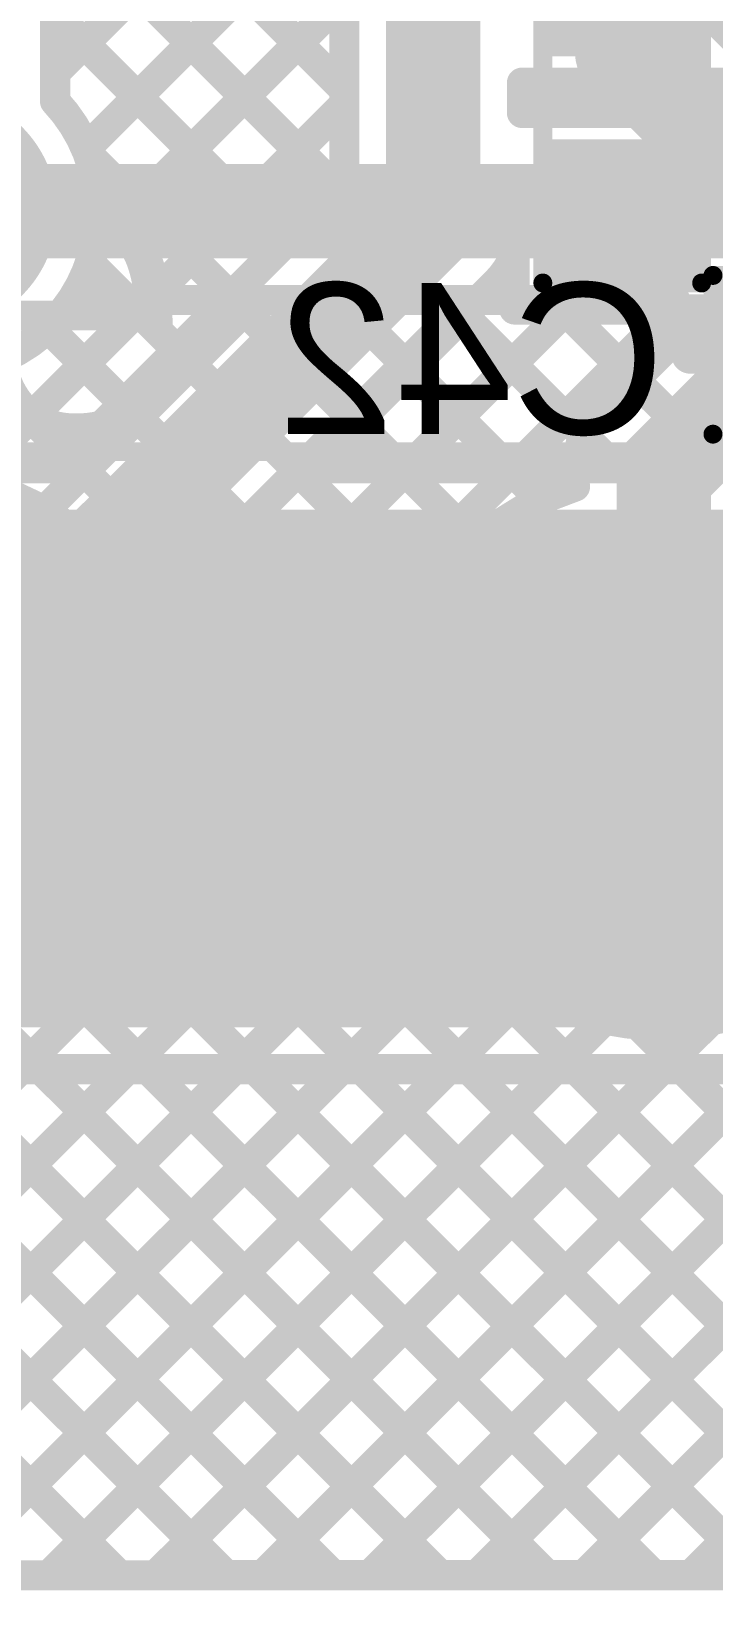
# Model space of a CAD drawing. Header units: millimetres. Extents: x 0 to 214, y 0 to 214.
# Drawn here: x 5.8458 to 6.0258, y 0.1375 to 0.5565 of the extents above; entities that cross this region are included whole.
import ezdxf

# ---------------------------------------------------------------- set-up
doc = ezdxf.new("R2010")
doc.units = ezdxf.units.MM
doc.header["$MEASUREMENT"] = 0
for name, color, linetype in [('BottomLayer', 5, 'Continuous'), ('BottomOverlay', 54, 'Continuous'), ('BottomPaste', 16, 'Continuous'), ('BottomSolder', 6, 'Continuous'), ('MultiLayer', 9, 'Continuous'), ('PadHoleLayer', 156, 'Continuous'), ('TopLayer', 1, 'Continuous'), ('TopOverlay', 2, 'Continuous'), ('TopPaste', 8, 'Continuous'), ('TopSolder', 216, 'Continuous')]:
    doc.layers.add(name, color=color, linetype=linetype)
doc.styles.add('Arial', font='', dxfattribs={"height": 0.2})
doc.styles.get('Arial').set_extended_font_data('Arial')

# ---------------------------------------------------------------- blocks, each defined once
blk = doc.blocks.new('TBP01R1_508_04BE_88')
at = {"layer": 'BottomLayer'}
h = blk.add_hatch(color=5, dxfattribs=at)
edge = h.paths.add_edge_path()
edge.add_arc((0.2, 0), 0.05906, 0, 360)
h = blk.add_hatch(color=5, dxfattribs=at)
edge = h.paths.add_edge_path()
edge.add_arc((0.4, 0), 0.05906, 0, 360)
at = {"layer": 'BottomSolder'}
h = blk.add_hatch(color=6, dxfattribs=at)
edge = h.paths.add_edge_path()
edge.add_arc((0.2, 0), 0.06306, 0, 360)
h = blk.add_hatch(color=6, dxfattribs=at)
edge = h.paths.add_edge_path()
edge.add_arc((0.4, 0), 0.06306, 0, 360)
at = {"layer": 'MultiLayer'}
h = blk.add_hatch(color=9, dxfattribs=at)
edge = h.paths.add_edge_path()
edge.add_arc((0.2, 0), 0.05906, 0, 360)
h = blk.add_hatch(color=9, dxfattribs=at)
edge = h.paths.add_edge_path()
edge.add_arc((0.4, 0), 0.05906, 0, 360)
at = {"layer": 'PadHoleLayer'}
h = blk.add_hatch(color=156, dxfattribs=at)
edge = h.paths.add_edge_path()
edge.add_arc((0.2, 0), 0.03346, 0, 360)
at = {"layer": 'TopLayer'}
h = blk.add_hatch(color=1, dxfattribs=at)
edge = h.paths.add_edge_path()
edge.add_arc((0.2, 0), 0.05906, 0, 360)
h = blk.add_hatch(color=1, dxfattribs=at)
edge = h.paths.add_edge_path()
edge.add_arc((0.4, 0), 0.05906, 0, 360)
at = {"layer": 'TopSolder'}
h = blk.add_hatch(color=216, dxfattribs=at)
edge = h.paths.add_edge_path()
edge.add_arc((0.2, 0), 0.06306, 0, 360)
h = blk.add_hatch(color=216, dxfattribs=at)
edge = h.paths.add_edge_path()
edge.add_arc((0.4, 0), 0.06306, 0, 360)
at = {"layer": 'TopOverlay', "const_width": 0.005}
blk.add_lwpolyline([(0.53126, -0.07874), (-0.3315, -0.07874)], dxfattribs=at)
blk = doc.blocks.new('RES_0603_155')
at = {"layer": 'TopLayer'}
for points in [[(-0.015, 0.0175), (-0.015, -0.0175), (-0.045, -0.0175), (-0.045, 0.0175)], [(0.045, 0.0175), (0.045, -0.0175), (0.015, -0.0175), (0.015, 0.0175)]]:
    blk.add_hatch(color=1, dxfattribs=at).paths.add_polyline_path(points)
at = {"layer": 'TopPaste'}
for points in [[(-0.015, 0.0175), (-0.015, -0.0175), (-0.045, -0.0175), (-0.045, 0.0175)], [(0.045, 0.0175), (0.045, -0.0175), (0.015, -0.0175), (0.015, 0.0175)]]:
    blk.add_hatch(color=8, dxfattribs=at).paths.add_polyline_path(points)
at = {"layer": 'TopSolder'}
for points in [[(-0.011, 0.0215), (-0.011, -0.0215), (-0.049, -0.0215), (-0.049, 0.0215)], [(0.049, 0.0215), (0.049, -0.0215), (0.011, -0.0215), (0.011, 0.0215)]]:
    blk.add_hatch(color=216, dxfattribs=at).paths.add_polyline_path(points)
at = {"layer": 'TopOverlay', "const_width": 0.005}
for points in [[(0.049, 0.021), (-0.049, 0.021)], [(-0.049, -0.021), (-0.049, 0.021)], [(0.049, -0.021), (0.049, 0.021)], [(0.049, -0.021), (-0.049, -0.021)]]:
    blk.add_lwpolyline(points, dxfattribs=at)
at = {"layer": 'TopOverlay', "const_width": 0.0025}
for points in [[(-0.05025, 0.021, 1), (-0.04775, 0.021, 1)], [(-0.05025, 0.021, 1), (-0.04775, 0.021, 1)], [(0.04775, 0.021, 1), (0.05025, 0.021, 1)], [(0.04775, 0.021, 1), (0.05025, 0.021, 1)], [(-0.05025, -0.021, 1), (-0.04775, -0.021, 1)], [(-0.05025, -0.021, 1), (-0.04775, -0.021, 1)], [(0.04775, -0.021, 1), (0.05025, -0.021, 1)], [(0.04775, -0.021, 1), (0.05025, -0.021, 1)]]:
    blk.add_lwpolyline(points, format="xyb", close=True, dxfattribs=at)
blk = doc.blocks.new('C__0603_B_277')
at = {"layer": 'BottomLayer'}
for points in [[(-0.045, -0.0175), (-0.045, 0.0175), (-0.015, 0.0175), (-0.015, -0.0175)], [(0.015, -0.0175), (0.015, 0.0175), (0.045, 0.0175), (0.045, -0.0175)]]:
    blk.add_hatch(color=5, dxfattribs=at).paths.add_polyline_path(points)
at = {"layer": 'BottomPaste'}
for points in [[(-0.045, -0.0175), (-0.045, 0.0175), (-0.015, 0.0175), (-0.015, -0.0175)], [(0.015, -0.0175), (0.015, 0.0175), (0.045, 0.0175), (0.045, -0.0175)]]:
    blk.add_hatch(color=16, dxfattribs=at).paths.add_polyline_path(points)
at = {"layer": 'BottomSolder'}
for points in [[(-0.04736, -0.01986), (-0.04736, 0.01986), (-0.01264, 0.01986), (-0.01264, -0.01986)], [(0.01264, -0.01986), (0.01264, 0.01986), (0.04736, 0.01986), (0.04736, -0.01986)]]:
    blk.add_hatch(color=6, dxfattribs=at).paths.add_polyline_path(points)
at = {"layer": 'BottomOverlay', "const_width": 0.005}
for points in [[(-0.049, 0.021), (-0.018, 0.021)], [(-0.049, -0.021), (-0.049, 0.021)], [(0.018, 0.021), (0.049, 0.021)], [(0.049, -0.021), (0.049, 0.021)], [(-0.049, -0.021), (-0.018, -0.021)], [(0.018, -0.021), (0.049, -0.021)]]:
    blk.add_lwpolyline(points, dxfattribs=at)
at = {"layer": 'BottomOverlay', "const_width": 0.0025}
for points in [[(-0.05025, 0.021, 1), (-0.04775, 0.021, 1)], [(-0.05025, 0.021, 1), (-0.04775, 0.021, 1)], [(-0.01925, 0.021, 1), (-0.01675, 0.021, 1)], [(0.01675, 0.021, 1), (0.01925, 0.021, 1)], [(0.04775, 0.021, 1), (0.05025, 0.021, 1)], [(0.04775, 0.021, 1), (0.05025, 0.021, 1)], [(-0.05025, -0.021, 1), (-0.04775, -0.021, 1)], [(-0.05025, -0.021, 1), (-0.04775, -0.021, 1)], [(-0.01925, -0.021, 1), (-0.01675, -0.021, 1)], [(0.01675, -0.021, 1), (0.01925, -0.021, 1)], [(0.04775, -0.021, 1), (0.05025, -0.021, 1)], [(0.04775, -0.021, 1), (0.05025, -0.021, 1)]]:
    blk.add_lwpolyline(points, format="xyb", close=True, dxfattribs=at)

msp = doc.modelspace()

# ---------------------------------------------------------------- hatches: boundary and pattern name
at = {"layer": 'BottomLayer'}
h = msp.add_hatch(color=5, dxfattribs=at)
edge = h.paths.add_edge_path()
edge.add_arc((5.821, 0.509), 0.0315, 0, 360)
at = {"layer": 'TopLayer'}
h = msp.add_hatch(color=1, dxfattribs=at)
edge = h.paths.add_edge_path()
edge.add_arc((5.821, 0.509), 0.0315, 0, 360)
msp.add_hatch(color=1, dxfattribs=at).paths.add_polyline_path([(5.739, 0.43), (5.739, 0.293), (6.077, 0.293), (6.077, 0.43)])

# ---------------------------------------------------------------- linework, layer by layer
at = {"layer": 'BottomLayer'}
for points, const_width in [([(6.002, 0.551), (6.002, 1.15)], 0.025), ([(6.002, 0.551), (6.044, 0.509)], 0.025), ([(6.0255, 0.56073), (6.0606, 0.52563)], 0.008), ([(5.821, 0.509), (6.044, 0.509)], 0.025), ([(5.559, 0.51465), (5.9256, 0.14805)], 0.008), ([(5.559, 0.48636), (5.89731, 0.14805)], 0.008), ([(5.82887, 0.43772), (5.87666, 0.4855)], 0.008), ([(5.84905, 0.4296), (5.90494, 0.4855)], 0.008), ([(5.85641, 0.4855), (6.016, 0.4855)], 0.008), ([(5.86483, 0.4171), (5.93323, 0.4855)], 0.008), ([(5.87099, 0.4855), (5.95047, 0.40602)], 0.008), ([(5.87666, 0.40064), (5.96151, 0.4855)], 0.008), ([(5.8833, 0.35072), (6.016, 0.48342)], 0.008), ([(5.8839, 0.3796), (5.9898, 0.4855)], 0.008), ([(5.89928, 0.4855), (5.9635, 0.42127)], 0.008), ([(5.92756, 0.4855), (5.98051, 0.43255)], 0.008), ([(5.95584, 0.4855), (5.99193, 0.44941)], 0.008), ([(5.98413, 0.4855), (6.0052, 0.46443)], 0.008), ([(6.01241, 0.4855), (6.016, 0.48191)], 0.008), ([(6.016, 0.47523), (6.016, 0.4855)], 0.008), ([(5.85014, 0.47807), (5.9417, 0.38651)], 0.008), ([(6.013, 0.439), (6.045, 0.471)], 0.025), ([(5.9964, 0.45563), (6.016, 0.47523)], 0.008), ([(6.02, 0.471), (6.045, 0.471)], 0.01), ([(5.83198, 0.46795), (5.93918, 0.36074)], 0.008), ([(6.013, 0.36764), (6.013, 0.439)], 0.025), ([(5.59623, 0.42085), (5.86903, 0.14805)], 0.008), ([(5.881, 0.39064), (6.12359, 0.14805)], 0.008), ([(6.012, 0.36664), (6.37746, 0.00118)], 0.05), ([(5.70891, 0.14805), (5.94003, 0.37916)], 0.008), ([(6.012, 0.36664), (6.013, 0.36764)], 0.025), ([(5.812, 0.36664), (5.88106, 0.36664)], 0.01), ([(5.94294, 0.36664), (6.012, 0.36664)], 0.01), ([(6.012, 0.29758), (6.012, 0.36664)], 0.01), ([(6.012, 0.36664), (6.08106, 0.36664)], 0.01), ([(5.88463, 0.35873), (6.0953, 0.14805)], 0.008), ([(5.7372, 0.14805), (5.94055, 0.3514)], 0.008), ([(5.87856, 0.33651), (6.06702, 0.14805)], 0.008), ([(5.76548, 0.14805), (5.9483, 0.33087)], 0.008), ([(5.86757, 0.31921), (6.03873, 0.14805)], 0.008), ([(5.79377, 0.14805), (5.96052, 0.3148)], 0.008), ([(5.82205, 0.14805), (5.97669, 0.30268)], 0.008), ([(5.8526, 0.3059), (6.01045, 0.14805)], 0.008), ([(5.80826, 0.29368), (5.95388, 0.14805)], 0.008), ([(5.83342, 0.29679), (5.98217, 0.14805)], 0.008), ([(5.85034, 0.14805), (5.99735, 0.29507)], 0.008), ([(5.87862, 0.14805), (6.02539, 0.29482)], 0.008), ([(6.0061, 0.29382), (6.15187, 0.14805)], 0.008), ([(5.9069, 0.14805), (6.04329, 0.28443)], 0.008), ([(5.93519, 0.14805), (6.05743, 0.27029)], 0.008), ([(5.96347, 0.14805), (6.07157, 0.25615)], 0.008), ([(5.99176, 0.14805), (6.08572, 0.24201)], 0.008), ([(6.02004, 0.14805), (6.09986, 0.22787)], 0.008), ([(5.007, 0.14803), (6.17967, 0.14806)], 0.008)]:
    msp.add_lwpolyline(points, dxfattribs=dict(at, const_width=const_width))
for points, const_width in [([(5.99575, 0.551, 1), (6.00825, 0.551, 1)], 0.0125), ([(5.99575, 0.551, 1), (6.00825, 0.551, 1)], 0.0125), ([(5.85441, 0.4855, 1), (5.85841, 0.4855, 1)], 0.004), ([(5.85441, 0.4855, 1), (5.85841, 0.4855, 1)], 0.004), ([(5.86899, 0.4855, 1), (5.87299, 0.4855, 1)], 0.004), ([(5.87466, 0.4855, 1), (5.87866, 0.4855, 1)], 0.004), ([(5.89728, 0.4855, 1), (5.90128, 0.4855, 1)], 0.004), ([(5.90294, 0.4855, 1), (5.90694, 0.4855, 1)], 0.004), ([(5.92556, 0.4855, 1), (5.92956, 0.4855, 1)], 0.004), ([(5.93123, 0.4855, 1), (5.93523, 0.4855, 1)], 0.004), ([(5.95384, 0.4855, 1), (5.95784, 0.4855, 1)], 0.004), ([(5.95951, 0.4855, 1), (5.96351, 0.4855, 1)], 0.004), ([(5.98213, 0.4855, 1), (5.98613, 0.4855, 1)], 0.004), ([(5.9878, 0.4855, 1), (5.9918, 0.4855, 1)], 0.004), ([(6.01041, 0.4855, 1), (6.01441, 0.4855, 1)], 0.004), ([(6.014, 0.4855, 1), (6.018, 0.4855, 1)], 0.004), ([(6.014, 0.4855, 1), (6.018, 0.4855, 1)], 0.004), ([(6.014, 0.48342, 1), (6.018, 0.48342, 1)], 0.004), ([(5.84814, 0.47807, 1), (5.85214, 0.47807, 1)], 0.004), ([(6.014, 0.48191, 1), (6.018, 0.48191, 1)], 0.004), ([(6.014, 0.47523, 1), (6.018, 0.47523, 1)], 0.004), ([(6.014, 0.47523, 1), (6.018, 0.47523, 1)], 0.004), ([(6.0175, 0.471, 1), (6.0225, 0.471, 1)], 0.005), ([(6.0032, 0.46443, 1), (6.0072, 0.46443, 1)], 0.004), ([(5.99438, 0.45562, 1), (5.99838, 0.45562, 1)], 0.004), ([(5.9944, 0.45563, 1), (5.9984, 0.45563, 1)], 0.004), ([(5.9944, 0.45563, 1), (5.9984, 0.45563, 1)], 0.004), ([(5.98993, 0.44941, 1), (5.99393, 0.44941, 1)], 0.004), ([(6.00675, 0.439, 1), (6.01925, 0.439, 1)], 0.0125), ([(6.00675, 0.439, 1), (6.01925, 0.439, 1)], 0.0125), ([(5.88506, 0.36664, 1), (5.73894, 0.36664, 1)], 0.008), ([(5.9875, 0.439, 1), (5.9915, 0.439, 1)], 0.004), ([(5.9875, 0.439, 1), (5.9915, 0.439, 1)], 0.004), ([(5.9875, 0.43614, 1), (5.9915, 0.43614, 1)], 0.004), ([(5.97851, 0.43255, 1), (5.98251, 0.43255, 1)], 0.004), ([(5.84705, 0.4296, 1), (5.85105, 0.4296, 1)], 0.004), ([(5.9615, 0.42127, 1), (5.9655, 0.42127, 1)], 0.004), ([(5.86283, 0.4171, 1), (5.86683, 0.4171, 1)], 0.004), ([(5.94847, 0.40602, 1), (5.95247, 0.40602, 1)], 0.004), ([(5.87466, 0.40064, 1), (5.87866, 0.40064, 1)], 0.004), ([(5.879, 0.39064, 1), (5.883, 0.39064, 1)], 0.004), ([(5.9397, 0.38651, 1), (5.9437, 0.38651, 1)], 0.004), ([(5.9995, 0.36664, 1), (6.0245, 0.36664, 1)], 0.025), ([(5.8819, 0.3796, 1), (5.8859, 0.3796, 1)], 0.004), ([(5.93803, 0.37916, 1), (5.94203, 0.37916, 1)], 0.004), ([(6.00575, 0.36664, 1), (6.01825, 0.36664, 1)], 0.0125), ([(6.00675, 0.36764, 1), (6.01925, 0.36764, 1)], 0.0125), ([(6.00675, 0.36764, 1), (6.01925, 0.36764, 1)], 0.0125), ([(5.87856, 0.36664, 1), (5.88356, 0.36664, 1)], 0.005), ([(5.88306, 0.36664, 1), (5.88706, 0.36664, 1)], 0.004), ([(5.94044, 0.36664, 1), (5.94544, 0.36664, 1)], 0.005), ([(6.0095, 0.36664, 1), (6.0145, 0.36664, 1)], 0.005), ([(6.0095, 0.36664, 1), (6.0145, 0.36664, 1)], 0.005), ([(6.0095, 0.36664, 1), (6.0145, 0.36664, 1)], 0.005), ([(5.93718, 0.36074, 1), (5.94118, 0.36074, 1)], 0.004), ([(5.88263, 0.35873, 1), (5.88663, 0.35873, 1)], 0.004), ([(5.8813, 0.35072, 1), (5.8853, 0.35072, 1)], 0.004), ([(5.93855, 0.3514, 1), (5.94255, 0.3514, 1)], 0.004), ([(5.87656, 0.33651, 1), (5.88056, 0.33651, 1)], 0.004), ([(5.9463, 0.33087, 1), (5.9503, 0.33087, 1)], 0.004), ([(5.86557, 0.31921, 1), (5.86957, 0.31921, 1)], 0.004), ([(5.95852, 0.3148, 1), (5.96252, 0.3148, 1)], 0.004), ([(5.8506, 0.3059, 1), (5.8546, 0.3059, 1)], 0.004), ([(5.97469, 0.30268, 1), (5.97869, 0.30268, 1)], 0.004), ([(6.0095, 0.29758, 1), (6.0145, 0.29758, 1)], 0.005), ([(5.99535, 0.29507, 1), (5.99935, 0.29507, 1)], 0.004), ([(6.0041, 0.29382, 1), (6.0081, 0.29382, 1)], 0.004), ([(6.02339, 0.29482, 1), (6.02739, 0.29482, 1)], 0.004), ([(5.84833, 0.14805, 1), (5.85234, 0.14805, 1)], 0.004), ([(5.86703, 0.14805, 1), (5.87103, 0.14805, 1)], 0.004), ([(5.87662, 0.14805, 1), (5.88062, 0.14805, 1)], 0.004), ([(5.89531, 0.14805, 1), (5.89931, 0.14805, 1)], 0.004), ([(5.9049, 0.14805, 1), (5.9089, 0.14805, 1)], 0.004), ([(5.9236, 0.14805, 1), (5.9276, 0.14805, 1)], 0.004), ([(5.93319, 0.14805, 1), (5.93719, 0.14805, 1)], 0.004), ([(5.95188, 0.14805, 1), (5.95588, 0.14805, 1)], 0.004), ([(5.96147, 0.14805, 1), (5.96547, 0.14805, 1)], 0.004), ([(5.98017, 0.14805, 1), (5.98417, 0.14805, 1)], 0.004), ([(5.98976, 0.14805, 1), (5.99376, 0.14805, 1)], 0.004), ([(6.00845, 0.14805, 1), (6.01245, 0.14805, 1)], 0.004), ([(6.01804, 0.14805, 1), (6.02204, 0.14805, 1)], 0.004)]:
    msp.add_lwpolyline(points, format="xyb", close=True, dxfattribs=dict(at, const_width=const_width))
at = {"layer": 'BottomLayer', "const_width": 0.008}
for points in [[(5.85641, 0.4855, -0.536504), (5.78559, 0.4855)], [(5.9895, 0.439, -0.199188), (5.9964, 0.45563)], [(5.9895, 0.439, -0.198912), (5.99638, 0.45562)], [(6.03149, 0.29623, -0.978749), (5.9895, 0.43614)]]:
    msp.add_lwpolyline(points, format="xyb", dxfattribs=at)
at = {"layer": 'TopLayer'}
for points, const_width in [([(5.852, 0.53807), (5.852, 0.98)], 0.008), ([(5.952, 0.50664), (5.952, 0.62798)], 0.025), ([(5.852, 0.61763), (5.9285, 0.54113)], 0.008), ([(5.852, 0.54569), (5.92328, 0.61698)], 0.008), ([(5.86014, 0.52555), (5.92598, 0.59139)], 0.008), ([(5.9285, 0.51637), (5.9285, 0.59139)], 0.008), ([(5.852, 0.58934), (5.92674, 0.51461)], 0.008), ([(5.86243, 0.49956), (5.9285, 0.56563)], 0.008), ([(5.852, 0.56106), (5.9126, 0.50047)], 0.008), ([(5.9755, 0.543), (6.0305, 0.543)], 0.008), ([(5.9755, 0.535), (5.9755, 0.543)], 0.008), ([(5.98273, 0.535), (5.99073, 0.543)], 0.008), ([(5.9832, 0.543), (5.9912, 0.535)], 0.008), ([(6.01101, 0.535), (6.01901, 0.543)], 0.008), ([(6.01148, 0.543), (6.01948, 0.535)], 0.008), ([(5.83216, 0.441), (5.9285, 0.53734)], 0.008), ([(5.9755, 0.535), (6.0305, 0.535)], 0.008), ([(5.86075, 0.52402), (5.89845, 0.48632)], 0.008), ([(5.85313, 0.441), (5.9285, 0.51637)], 0.008), ([(6.002, 0.509), (6.044, 0.509)], 0.025), ([(5.812, 0.36664), (5.952, 0.50664)], 0.025), ([(5.86122, 0.49527), (5.88431, 0.47218)], 0.008), ([(5.9735, 0.483), (5.9735, 0.49715)], 0.008), ([(5.9196, 0.441), (5.9686, 0.49)], 0.008), ([(5.9453, 0.441), (5.9873, 0.483)], 0.008), ([(5.9735, 0.483), (6.0305, 0.483)], 0.008), ([(5.97358, 0.441), (6.01558, 0.483)], 0.008), ([(5.98663, 0.483), (6.02863, 0.441)], 0.008), ([(6.00186, 0.441), (6.0465, 0.48563)], 0.008), ([(6.01491, 0.483), (6.05691, 0.441)], 0.008), ([(5.85014, 0.47807), (5.87017, 0.45804)], 0.008), ([(5.95997, 0.48137), (6.00034, 0.441)], 0.008), ([(5.83198, 0.46795), (5.85603, 0.4439)], 0.008), ([(5.94583, 0.46723), (5.97206, 0.441)], 0.008), ([(5.93169, 0.45309), (5.94378, 0.441)], 0.008), ([(5.784, 0.441), (5.85313, 0.441)], 0.008), ([(5.9196, 0.441), (6.088, 0.441)], 0.008), ([(5.812, 0.36664), (6.012, 0.36664)], 0.05), ([(5.96347, 0.14805), (6.14981, 0.33439)], 0.008), ([(5.99176, 0.14805), (6.16164, 0.31793)], 0.008), ([(6.02004, 0.14805), (6.1776, 0.30561)], 0.008), ([(5.70891, 0.14805), (5.84286, 0.282)], 0.008), ([(5.7372, 0.14805), (5.87115, 0.282)], 0.008), ([(5.76548, 0.14805), (5.89943, 0.282)], 0.008), ([(5.77828, 0.282), (6.088, 0.282)], 0.008), ([(5.79165, 0.282), (5.9256, 0.14805)], 0.008), ([(5.79377, 0.14805), (5.92772, 0.282)], 0.008), ([(5.81993, 0.282), (5.95388, 0.14805)], 0.008), ([(5.82205, 0.14805), (5.956, 0.282)], 0.008), ([(5.84822, 0.282), (5.98217, 0.14805)], 0.008), ([(5.85034, 0.14805), (5.98429, 0.282)], 0.008), ([(5.8765, 0.282), (6.01045, 0.14805)], 0.008), ([(5.87862, 0.14805), (6.01257, 0.282)], 0.008), ([(5.90479, 0.282), (6.03873, 0.14805)], 0.008), ([(5.9069, 0.14805), (6.04085, 0.282)], 0.008), ([(5.93307, 0.282), (6.06702, 0.14805)], 0.008), ([(5.93519, 0.14805), (6.06914, 0.282)], 0.008), ([(5.96135, 0.282), (6.0953, 0.14805)], 0.008), ([(5.98964, 0.282), (6.12359, 0.14805)], 0.008), ([(6.01792, 0.282), (6.15187, 0.14805)], 0.008), ([(5.77082, 0.27454), (5.89731, 0.14805)], 0.008), ([(5.75668, 0.2604), (5.86903, 0.14805)], 0.008), ([(5.08127, 0.14803), (6.53215, 0.14806)], 0.008)]:
    msp.add_lwpolyline(points, dxfattribs=dict(at, const_width=const_width))
for points, const_width in [([(5.85, 0.54569, 1), (5.854, 0.54569, 1)], 0.004), ([(5.9265, 0.54113, 1), (5.9305, 0.54113, 1)], 0.004), ([(5.9735, 0.543, 1), (5.9775, 0.543, 1)], 0.004), ([(5.9735, 0.543, 1), (5.9775, 0.543, 1)], 0.004), ([(5.9812, 0.543, 1), (5.9852, 0.543, 1)], 0.004), ([(5.98873, 0.543, 1), (5.99273, 0.543, 1)], 0.004), ([(6.00948, 0.543, 1), (6.01348, 0.543, 1)], 0.004), ([(6.01701, 0.543, 1), (6.02101, 0.543, 1)], 0.004), ([(5.85, 0.53807, 1), (5.854, 0.53807, 1)], 0.004), ([(5.85, 0.53807, 1), (5.854, 0.53807, 1)], 0.004), ([(5.9265, 0.53734, 1), (5.9305, 0.53734, 1)], 0.004), ([(5.9735, 0.535, 1), (5.9775, 0.535, 1)], 0.004), ([(5.9735, 0.535, 1), (5.9775, 0.535, 1)], 0.004), ([(5.98073, 0.535, 1), (5.98473, 0.535, 1)], 0.004), ([(5.9892, 0.535, 1), (5.9932, 0.535, 1)], 0.004), ([(6.00901, 0.535, 1), (6.01301, 0.535, 1)], 0.004), ([(6.01748, 0.535, 1), (6.02148, 0.535, 1)], 0.004), ([(5.85814, 0.52555, 1), (5.86214, 0.52555, 1)], 0.004), ([(5.85875, 0.52402, 1), (5.86275, 0.52402, 1)], 0.004), ([(5.9265, 0.51637, 1), (5.9305, 0.51637, 1)], 0.004), ([(5.9265, 0.51637, 1), (5.9305, 0.51637, 1)], 0.004), ([(5.99575, 0.509, 1), (6.00825, 0.509, 1)], 0.0125), ([(5.92474, 0.51461, 1), (5.92874, 0.51461, 1)], 0.004), ([(5.94575, 0.50664, 1), (5.95825, 0.50664, 1)], 0.0125), ([(5.94575, 0.50664, 1), (5.95825, 0.50664, 1)], 0.0125), ([(5.8615, 0.509, 1), (5.8655, 0.509, 1)], 0.004), ([(5.8615, 0.509, 1), (5.8655, 0.509, 1)], 0.004), ([(5.86043, 0.49956, 1), (5.86443, 0.49956, 1)], 0.004), ([(5.9106, 0.50047, 1), (5.9146, 0.50047, 1)], 0.004), ([(5.85922, 0.49527, 1), (5.86322, 0.49527, 1)], 0.004), ([(5.9715, 0.49715, 1), (5.9755, 0.49715, 1)], 0.004), ([(5.9715, 0.49715, 1), (5.9755, 0.49715, 1)], 0.004), ([(5.9715, 0.49715, 1), (5.9755, 0.49715, 1)], 0.004), ([(5.89645, 0.48632, 1), (5.90045, 0.48632, 1)], 0.004), ([(5.9666, 0.49, 1), (5.9706, 0.49, 1)], 0.004), ([(5.9666, 0.49, 1), (5.9706, 0.49, 1)], 0.004), ([(5.96662, 0.49002, 1), (5.97062, 0.49002, 1)], 0.004), ([(5.9715, 0.483, 1), (5.9755, 0.483, 1)], 0.004), ([(5.9715, 0.483, 1), (5.9755, 0.483, 1)], 0.004), ([(5.98463, 0.483, 1), (5.98863, 0.483, 1)], 0.004), ([(5.9853, 0.483, 1), (5.9893, 0.483, 1)], 0.004), ([(6.01291, 0.483, 1), (6.01691, 0.483, 1)], 0.004), ([(6.01358, 0.483, 1), (6.01758, 0.483, 1)], 0.004), ([(5.84814, 0.47807, 1), (5.85214, 0.47807, 1)], 0.004), ([(5.95797, 0.48137, 1), (5.96197, 0.48137, 1)], 0.004), ([(5.88231, 0.47218, 1), (5.88631, 0.47218, 1)], 0.004), ([(5.94383, 0.46723, 1), (5.94783, 0.46723, 1)], 0.004), ([(5.86817, 0.45804, 1), (5.87217, 0.45804, 1)], 0.004), ([(5.92969, 0.45309, 1), (5.93369, 0.45309, 1)], 0.004), ([(5.85113, 0.441, 1), (5.85513, 0.441, 1)], 0.004), ([(5.85113, 0.441, 1), (5.85513, 0.441, 1)], 0.004), ([(5.85403, 0.4439, 1), (5.85803, 0.4439, 1)], 0.004), ([(5.9176, 0.441, 1), (5.9216, 0.441, 1)], 0.004), ([(5.9176, 0.441, 1), (5.9216, 0.441, 1)], 0.004), ([(5.94178, 0.441, 1), (5.94578, 0.441, 1)], 0.004), ([(5.9433, 0.441, 1), (5.9473, 0.441, 1)], 0.004), ([(5.97006, 0.441, 1), (5.97406, 0.441, 1)], 0.004), ([(5.97158, 0.441, 1), (5.97558, 0.441, 1)], 0.004), ([(5.99834, 0.441, 1), (6.00234, 0.441, 1)], 0.004), ([(5.99986, 0.441, 1), (6.00386, 0.441, 1)], 0.004), ([(6.02663, 0.441, 1), (6.03063, 0.441, 1)], 0.004), ([(5.9995, 0.36664, 1), (6.0245, 0.36664, 1)], 0.025), ([(5.84086, 0.282, 1), (5.84486, 0.282, 1)], 0.004), ([(5.84622, 0.282, 1), (5.85022, 0.282, 1)], 0.004), ([(5.86915, 0.282, 1), (5.87315, 0.282, 1)], 0.004), ([(5.8745, 0.282, 1), (5.8785, 0.282, 1)], 0.004), ([(5.89743, 0.282, 1), (5.90143, 0.282, 1)], 0.004), ([(5.90279, 0.282, 1), (5.90679, 0.282, 1)], 0.004), ([(5.92572, 0.282, 1), (5.92972, 0.282, 1)], 0.004), ([(5.93107, 0.282, 1), (5.93507, 0.282, 1)], 0.004), ([(5.954, 0.282, 1), (5.958, 0.282, 1)], 0.004), ([(5.95935, 0.282, 1), (5.96335, 0.282, 1)], 0.004), ([(5.98229, 0.282, 1), (5.98629, 0.282, 1)], 0.004), ([(5.98764, 0.282, 1), (5.99164, 0.282, 1)], 0.004), ([(6.01057, 0.282, 1), (6.01457, 0.282, 1)], 0.004), ([(6.01592, 0.282, 1), (6.01992, 0.282, 1)], 0.004), ([(5.84833, 0.14805, 1), (5.85234, 0.14805, 1)], 0.004), ([(5.86703, 0.14805, 1), (5.87103, 0.14805, 1)], 0.004), ([(5.87662, 0.14805, 1), (5.88062, 0.14805, 1)], 0.004), ([(5.89531, 0.14805, 1), (5.89931, 0.14805, 1)], 0.004), ([(5.9049, 0.14805, 1), (5.9089, 0.14805, 1)], 0.004), ([(5.9236, 0.14805, 1), (5.9276, 0.14805, 1)], 0.004), ([(5.93319, 0.14805, 1), (5.93719, 0.14805, 1)], 0.004), ([(5.95188, 0.14805, 1), (5.95588, 0.14805, 1)], 0.004), ([(5.96147, 0.14805, 1), (5.96547, 0.14805, 1)], 0.004), ([(5.98017, 0.14805, 1), (5.98417, 0.14805, 1)], 0.004), ([(5.98976, 0.14805, 1), (5.99376, 0.14805, 1)], 0.004), ([(6.00845, 0.14805, 1), (6.01245, 0.14805, 1)], 0.004), ([(6.01804, 0.14805, 1), (6.02204, 0.14805, 1)], 0.004)]:
    msp.add_lwpolyline(points, format="xyb", close=True, dxfattribs=dict(at, const_width=const_width))
at = {"layer": 'TopLayer', "const_width": 0.008}
for points in [[(5.852, 0.53807, -0.190567), (5.8635, 0.509)], [(5.8635, 0.509, -0.404825), (5.82237, 0.46653)], [(5.9735, 0.49715, -0.092994), (5.9686, 0.49)], [(5.9735, 0.49715, -0.092726), (5.96862, 0.49002)]]:
    msp.add_lwpolyline(points, format="xyb", dxfattribs=at)

# ---------------------------------------------------------------- block references
for name, p, rotation in [('RES_0603_155', (6.002, 0.539), 270), ('TBP01R1_508_04BE_88', (6.212, 0.36664), 180)]:
    msp.add_blockref(name, p, dxfattribs=dict(rotation=rotation))
msp.add_blockref('C__0603_B_277', (6.075, 0.471))

# ---------------------------------------------------------------- texts
at = {"layer": 'BottomOverlay', "style": 'Arial', "text_generation_flag": 2}
msp.add_text('C42', height=0.04, dxfattribs=at).set_placement((6.01332, 0.45001))
at = {"layer": 'TopOverlay', "style": 'Arial'}
msp.add_text('-ve', height=0.08, rotation=360, dxfattribs=at).set_placement((5.73283, 0.44894))

doc.saveas('drawing.dxf')
